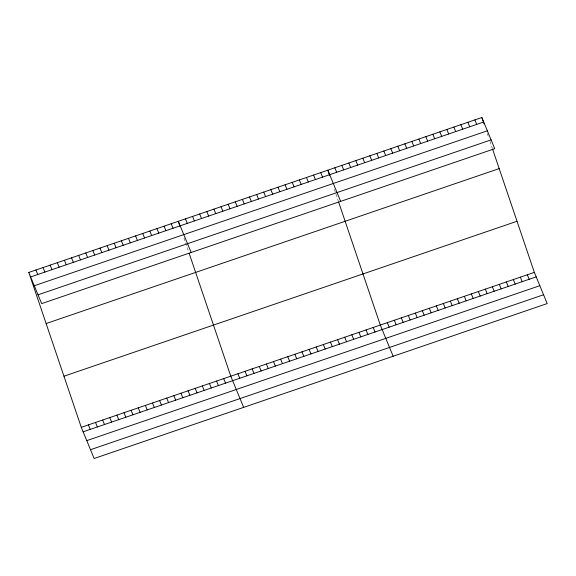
<?xml version="1.0" encoding="UTF-8"?>
<svg xmlns="http://www.w3.org/2000/svg" width="576" height="576" viewBox="0 0 576 576"><rect width="100%" height="100%" fill="white"/><g stroke="black" fill="none" stroke-linecap="round" stroke-linejoin="round"><path stroke-width="0.43" stroke-dasharray="2.88 2.16" d="M487.274 133.466L488.902 138.262M489.982 141.451L492.415 148.637M334.318 189.338L338.645 202.118M183.996 238.075L188.597 251.654"/><path stroke-width="0.86" d="M28.8 272.434L481.867 117.497L494.719 148.68L41.652 303.624L28.8 272.434L81.281 427.32L94.133 458.503L547.2 303.566L534.348 272.376L492.689 149.436M30.658 276.941L483.725 122.004M34.286 285.746L487.354 130.802M38.023 294.818L491.09 139.874M46.116 323.546L499.183 168.602M63.965 376.207L517.025 221.263M81.281 427.32L534.348 272.376M83.138 431.82L536.206 276.883M86.767 440.626L539.834 285.689M90.504 449.698L543.571 294.761M474.862 119.887L476.719 124.394M467.863 122.285L469.721 126.792M527.342 274.774L529.2 279.281M460.858 124.675L462.715 129.182M520.344 277.164L522.202 281.671M453.859 127.073L455.717 131.58M513.338 279.562L515.196 284.069M446.854 129.47L448.711 133.97M506.34 281.952L508.198 286.459M439.855 131.861L441.713 136.368M499.334 284.35L501.192 288.857M432.85 134.258L434.707 138.766M492.336 286.747L494.194 291.247M425.851 136.649L427.709 141.156M485.33 289.138L487.188 293.645M418.846 139.046L420.703 143.554M478.332 291.535L480.19 296.042M411.847 141.437L413.705 145.944M471.326 293.926L473.184 298.433M404.842 143.834L406.699 148.342M464.328 296.323L466.186 300.83M397.843 146.232L399.701 150.732M457.322 298.714L459.18 303.221M390.838 148.622L392.695 153.13M450.324 301.111L452.182 305.618M383.839 151.02L385.697 155.527M443.318 303.509L445.176 308.009M376.834 153.41L378.691 157.918M436.32 305.899L438.178 310.406M369.835 155.808L371.693 160.315M429.314 308.297L431.172 312.804M362.83 158.198L364.687 162.706M422.316 310.687L424.174 315.194M355.831 160.596L357.689 165.103M415.31 313.085L417.168 317.592M348.826 162.994L350.683 167.494M408.312 315.482L410.17 319.982M341.827 165.384L343.685 169.891M401.306 317.873L403.164 322.38M334.822 167.782L336.679 172.289M394.308 320.27L396.166 324.778M340.675 201.362L327.823 170.172L329.717 175.766M387.302 322.661L389.16 327.168M320.702 172.606L322.56 177.113M393.156 356.249L380.304 325.058L338.645 202.118M313.582 175.046L315.439 179.546M373.183 327.492L375.041 331.999M306.461 177.48L308.318 181.987M366.062 329.926L367.92 334.433M299.347 179.914L301.205 184.421M358.942 332.359L360.799 336.866M292.226 182.347L294.084 186.854M351.828 334.793L353.686 339.3M285.106 184.781L286.963 189.288M344.707 337.234L346.565 341.734M277.985 187.214L279.842 191.722M337.586 339.667L339.444 344.174M270.864 189.655L272.722 194.155M330.466 342.101L332.323 346.608M263.743 192.089L265.601 196.596M323.345 344.534L325.202 349.042M256.63 194.522L258.487 199.03M316.224 346.968L318.082 351.475M249.509 196.956L251.366 201.463M309.11 349.402L310.968 353.909M242.388 199.39L244.246 203.897M301.99 351.842L303.847 356.342M235.267 201.823L237.125 206.33M294.869 354.276L296.726 358.783M228.146 204.264L230.004 208.764M287.748 356.71L289.606 361.217M221.026 206.698L222.883 211.205M280.627 359.143L282.485 363.65M213.912 209.131L215.77 213.638M273.506 361.577L275.364 366.084M206.791 211.565L208.649 216.072M266.393 364.01L268.25 368.518M199.67 213.998L201.528 218.506M259.272 366.451L261.13 370.951M192.55 216.432L194.407 220.939M252.151 368.885L254.009 373.392M185.429 218.873L187.286 223.373M245.03 371.318L246.888 375.826M191.167 252.49L178.308 221.306L179.935 226.094M237.91 373.752L239.767 378.259M171.194 223.74L173.052 228.247M243.648 407.376L230.789 376.186L189.137 253.246M164.074 226.174L165.931 230.681M223.675 378.619L225.533 383.126M156.953 228.607L158.81 233.114M216.554 381.06L218.412 385.56M149.832 231.041L151.69 235.548M209.434 383.494L211.291 388.001M142.711 233.482L144.569 237.982M202.313 385.927L204.17 390.434M135.59 235.915L137.448 240.422M195.192 388.361L197.05 392.868M128.477 238.349L130.334 242.856M188.071 390.794L189.929 395.302M121.356 240.782L123.214 245.29M180.958 393.228L182.815 397.735M114.235 243.216L116.093 247.723M173.837 395.669L175.694 400.169M107.114 245.65L108.972 250.157M166.716 398.102L168.574 402.61M99.994 248.083L101.851 252.59M159.595 400.536L161.453 405.043M92.873 250.524L94.73 255.024M152.474 402.97L154.332 407.477M85.759 252.958L87.617 257.465M145.354 405.403L147.211 409.91M78.638 255.391L80.496 259.898M138.24 407.837L140.098 412.344M71.518 257.825L73.375 262.332M131.119 410.278L132.977 414.778M64.397 260.258L66.254 264.766M123.998 412.711L125.856 417.218M57.276 262.692L59.134 267.199M116.878 415.145L118.735 419.652M50.155 265.133L52.013 269.633M109.757 417.578L111.614 422.086M43.042 267.566L44.899 272.074M102.636 420.012L104.494 424.519M35.921 270L37.778 274.507M95.522 422.446L97.38 426.953M88.402 424.879L90.259 429.386M481.867 117.497L484.027 123.883"/></g></svg>
